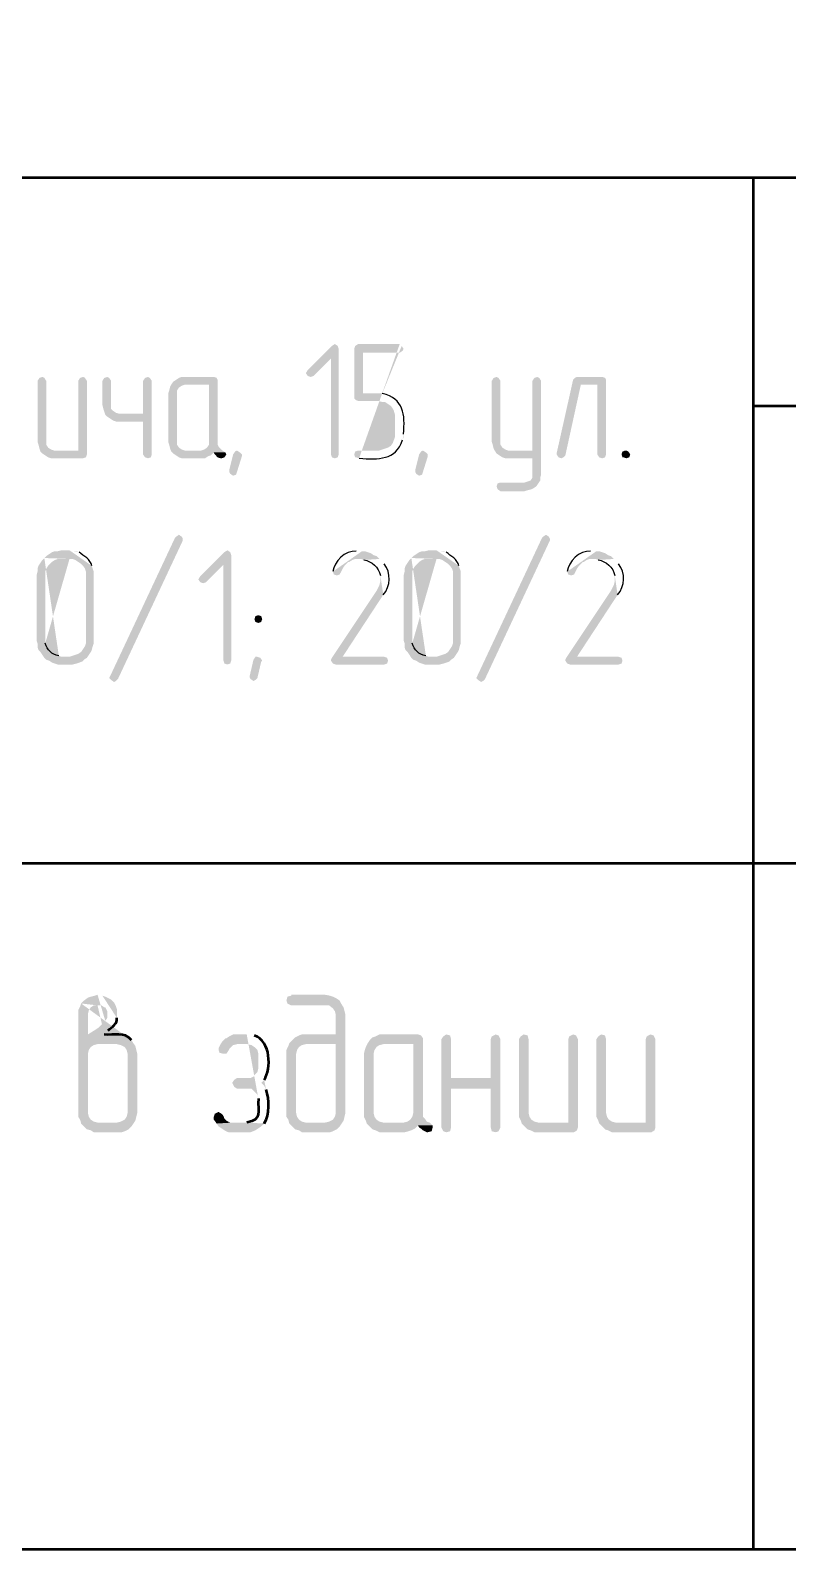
# Model space of a CAD drawing. Header units: millimetres. Extents: x -211 to 10565, y -2293 to 2244.
# Drawn here: x 5082.78 to 5099.33, y -767.14 to -733.94 of the extents above; entities that cross this region are included whole.
import ezdxf

# ---------------------------------------------------------------- set-up
doc = ezdxf.new("R2010")
doc.units = ezdxf.units.MM
doc.layers.add('PDF _Геометрия', color=7, linetype='Continuous')
doc.layers.add('PDF _Сплошная заливка', color=7, linetype='Continuous')

msp = doc.modelspace()

# ---------------------------------------------------------------- hatches: boundary and pattern name
at = {"layer": 'PDF _Сплошная заливка', "transparency": 33554559}
for points in [[(5089.436, -740.795), (5089.372, -740.837), (5088.843, -741.366), (5088.801, -741.43), (5088.843, -741.493), (5088.907, -741.514), (5088.97, -741.493), (5089.351, -741.112), (5089.52, -740.901), (5089.499, -740.837)], [(5089.52, -740.901), (5089.351, -741.112), (5089.351, -743.207), (5089.372, -743.271), (5089.436, -743.292), (5089.499, -743.271), (5089.52, -743.207)], [(5083.045, -741.514), (5082.982, -741.535), (5082.939, -741.599), (5082.939, -742.932), (5082.961, -742.996), (5082.982, -743.08), (5083.003, -743.144), (5083.299, -743.122), (5083.236, -743.101), (5083.172, -743.059), (5083.13, -742.996), (5083.13, -741.599), (5083.088, -741.535)], [(5083.934, -741.514), (5083.87, -741.535), (5083.828, -741.599), (5083.828, -743.122), (5083.299, -743.122), (5083.003, -743.144), (5083.045, -743.186), (5083.172, -743.271), (5083.236, -743.292), (5083.934, -743.292), (5083.997, -743.271), (5084.019, -743.207), (5084.019, -741.599), (5083.976, -741.535)], [(5084.463, -741.514), (5084.399, -741.535), (5084.357, -741.599), (5084.357, -742.128), (5084.378, -742.213), (5084.421, -742.34), (5084.717, -742.318), (5084.653, -742.297), (5084.59, -742.255), (5084.548, -742.213), (5084.548, -741.599), (5084.505, -741.535)], [(5085.352, -741.514), (5085.288, -741.535), (5085.246, -741.599), (5085.246, -742.318), (5084.717, -742.318), (5084.421, -742.34), (5084.463, -742.382), (5084.59, -742.467), (5084.653, -742.488), (5085.246, -742.488), (5085.246, -743.207), (5085.288, -743.271), (5085.352, -743.292), (5085.415, -743.271), (5085.436, -743.207), (5085.436, -741.599), (5085.394, -741.535)], [(5086.791, -741.514), (5086.092, -741.514), (5086.029, -741.535), (5085.902, -741.62), (5085.86, -741.684), (5086.685, -741.684), (5086.685, -742.996), (5086.642, -743.059), (5086.579, -743.101), (5086.516, -743.122), (5086.156, -743.122), (5086.981, -743.122), (5086.896, -743.038), (5086.875, -742.996), (5086.875, -741.578), (5086.854, -741.535)], [(5092.969, -741.514), (5092.906, -741.535), (5092.864, -741.599), (5092.864, -742.932), (5092.885, -742.996), (5092.906, -743.08), (5092.927, -743.122), (5093.223, -743.122), (5093.16, -743.101), (5093.096, -743.059), (5093.054, -742.996), (5093.054, -741.599), (5093.012, -741.535)], [(5093.858, -741.514), (5093.795, -741.535), (5093.752, -741.599), (5093.752, -743.122), (5092.927, -743.122), (5092.969, -743.186), (5093.096, -743.271), (5093.16, -743.292), (5093.752, -743.292), (5093.752, -743.715), (5093.71, -743.778), (5093.647, -743.8), (5093.583, -743.821), (5093.054, -743.821), (5092.991, -743.842), (5092.969, -743.905), (5092.991, -743.969), (5093.054, -744.011), (5093.583, -744.011), (5093.647, -743.99), (5093.731, -743.969), (5093.774, -743.948), (5093.837, -743.905), (5093.922, -743.778), (5093.922, -743.715), (5093.943, -743.651), (5093.943, -741.599), (5093.901, -741.535)], [(5095.276, -741.514), (5094.726, -741.514), (5094.683, -741.535), (5094.641, -741.578), (5094.281, -743.186), (5094.281, -743.207), (5094.324, -743.271), (5094.387, -743.292), (5094.43, -743.271), (5094.472, -743.228), (5094.81, -741.684), (5095.17, -741.684), (5095.361, -741.599), (5095.361, -741.578), (5095.339, -741.535)], [(5095.361, -741.599), (5095.17, -741.684), (5095.17, -743.207), (5095.212, -743.271), (5095.276, -743.292), (5095.339, -743.271), (5095.361, -743.207)], [(5085.86, -741.684), (5085.838, -741.726), (5085.817, -741.811), (5085.796, -741.874), (5085.796, -742.932), (5085.817, -742.996), (5085.838, -743.08), (5085.86, -743.144), (5085.902, -743.186), (5086.029, -743.271), (5086.092, -743.292), (5086.6, -743.292), (5086.664, -743.249), (5086.727, -743.228), (5086.791, -743.165), (5087.045, -743.165), (5086.981, -743.122), (5086.156, -743.122), (5086.092, -743.101), (5086.029, -743.059), (5085.987, -742.996), (5085.987, -741.811), (5086.029, -741.747), (5086.092, -741.705), (5086.156, -741.684), (5086.685, -741.684)], [(5087.045, -743.165), (5086.791, -743.165), (5086.812, -743.207), (5086.875, -743.271), (5086.939, -743.292), (5086.96, -743.292), (5087.023, -743.271), (5087.066, -743.207)], [(5087.404, -743.249), (5087.404, -743.207), (5087.362, -743.165), (5087.298, -743.122), (5087.256, -743.144), (5087.214, -743.207), (5087.129, -743.546), (5087.129, -743.588), (5087.15, -743.63), (5087.214, -743.673), (5087.277, -743.651), (5087.298, -743.588)], [(5091.467, -743.249), (5091.467, -743.207), (5091.425, -743.165), (5091.361, -743.122), (5091.319, -743.144), (5091.277, -743.207), (5091.192, -743.546), (5091.192, -743.588), (5091.213, -743.63), (5091.277, -743.673), (5091.34, -743.651), (5091.361, -743.588)], [(5095.805, -743.122), (5095.847, -743.144), (5095.89, -743.207), (5095.868, -743.271), (5095.805, -743.292), (5095.741, -743.271), (5095.72, -743.271), (5095.699, -743.207), (5095.72, -743.144), (5095.784, -743.122)], [(5086.113, -745.09), (5084.696, -748.116), (5084.653, -748.159), (5084.611, -748.18), (5084.548, -748.137), (5084.505, -748.095), (5084.526, -748.053), (5085.944, -745.027), (5085.965, -745.006), (5086.029, -744.963), (5086.092, -745.006), (5086.113, -745.048)], [(5094.133, -745.09), (5092.716, -748.116), (5092.673, -748.159), (5092.631, -748.18), (5092.567, -748.137), (5092.525, -748.095), (5092.546, -748.053), (5093.964, -745.027), (5093.985, -745.006), (5094.049, -744.963), (5094.112, -745.006), (5094.133, -745.048)], [(5087.087, -745.302), (5087.023, -745.344), (5086.494, -745.873), (5086.452, -745.937), (5086.494, -746), (5086.558, -746.021), (5086.621, -746), (5087.002, -745.619), (5087.171, -745.408), (5087.15, -745.344)], [(5087.171, -745.408), (5087.002, -745.619), (5087.002, -747.714), (5087.023, -747.778), (5087.087, -747.799), (5087.15, -747.778), (5087.171, -747.714)], [(5087.764, -746.72), (5087.7, -746.741), (5087.679, -746.804), (5087.7, -746.868), (5087.764, -746.889), (5087.827, -746.868), (5087.849, -746.804), (5087.827, -746.741)], [(5087.743, -747.63), (5087.7, -747.63), (5087.658, -747.693), (5087.574, -748.053), (5087.574, -748.074), (5087.595, -748.116), (5087.658, -748.159), (5087.7, -748.137), (5087.743, -748.095), (5087.827, -747.735), (5087.849, -747.714), (5087.806, -747.651)], [(5089.224, -755.015), (5088.483, -755.015), (5088.483, -755.036), (5088.399, -755.057), (5088.378, -755.142), (5088.399, -755.205), (5088.483, -755.247), (5089.309, -755.247), (5089.393, -755.311), (5089.436, -755.374), (5089.457, -755.459), (5089.457, -755.882), (5088.716, -755.882), (5088.653, -755.903), (5088.568, -755.946), (5088.441, -756.073), (5089.457, -756.094), (5089.457, -757.596), (5089.436, -757.681), (5089.393, -757.744), (5089.309, -757.787), (5089.224, -757.808), (5088.801, -757.808), (5088.441, -757.829), (5088.568, -757.956), (5088.653, -757.977), (5088.716, -758.019), (5089.33, -758.019), (5089.393, -757.998), (5089.478, -757.956), (5089.541, -757.892), (5089.626, -757.765), (5089.668, -757.596), (5089.668, -755.459), (5089.626, -755.29), (5089.584, -755.226), (5089.541, -755.142), (5089.478, -755.099), (5089.393, -755.057), (5089.33, -755.036)], [(5091.255, -755.882), (5090.409, -755.882), (5090.324, -755.925), (5090.261, -755.946), (5090.197, -756.009), (5090.155, -756.073), (5091.15, -756.094), (5091.15, -757.596), (5091.128, -757.681), (5091.086, -757.744), (5091.023, -757.787), (5090.938, -757.808), (5090.494, -757.808), (5091.509, -757.808), (5091.446, -757.787), (5091.404, -757.723), (5091.361, -757.681), (5091.361, -755.967), (5091.319, -755.903)], [(5091.869, -755.882), (5091.806, -755.925), (5091.763, -755.988), (5091.763, -757.914), (5091.806, -757.998), (5091.869, -758.019), (5091.954, -757.998), (5091.975, -757.914), (5091.975, -757.067), (5092.842, -757.067), (5091.975, -756.834), (5091.975, -755.988), (5091.954, -755.903)], [(5092.948, -755.882), (5092.864, -755.925), (5092.842, -755.988), (5092.842, -756.834), (5091.975, -756.834), (5092.842, -757.067), (5092.842, -757.914), (5092.864, -757.998), (5092.948, -758.019), (5093.012, -757.998), (5093.054, -757.914), (5093.054, -755.988), (5093.012, -755.903)], [(5093.562, -755.882), (5093.498, -755.925), (5093.456, -755.988), (5093.456, -757.681), (5093.498, -757.765), (5093.52, -757.829), (5093.879, -757.808), (5093.795, -757.787), (5093.731, -757.744), (5093.689, -757.681), (5093.668, -757.596), (5093.668, -755.988), (5093.647, -755.903)], [(5094.641, -755.882), (5094.556, -755.925), (5094.535, -755.988), (5094.535, -757.808), (5093.879, -757.808), (5093.52, -757.829), (5093.647, -757.956), (5093.71, -757.977), (5093.795, -758.019), (5094.662, -758.019), (5094.726, -757.977), (5094.747, -757.914), (5094.747, -755.988), (5094.705, -755.903)], [(5095.255, -755.882), (5095.191, -755.925), (5095.149, -755.988), (5095.149, -757.681), (5095.191, -757.765), (5095.212, -757.829), (5095.572, -757.808), (5095.488, -757.787), (5095.424, -757.744), (5095.382, -757.681), (5095.361, -757.596), (5095.361, -755.988), (5095.339, -755.903)], [(5096.334, -755.882), (5096.249, -755.925), (5096.228, -755.988), (5096.228, -757.808), (5095.572, -757.808), (5095.212, -757.829), (5095.339, -757.956), (5095.403, -757.977), (5095.488, -758.019), (5096.355, -758.019), (5096.419, -757.977), (5096.44, -757.914), (5096.44, -755.988), (5096.397, -755.903)], [(5085.034, -756.073), (5084.675, -756.094), (5084.759, -756.115), (5084.844, -756.157), (5084.886, -756.221), (5084.907, -756.305), (5084.907, -757.596), (5084.886, -757.681), (5084.844, -757.744), (5084.759, -757.787), (5084.675, -757.808), (5084.251, -757.808), (5083.892, -757.829), (5084.019, -757.956), (5084.103, -757.977), (5084.167, -758.019), (5084.78, -758.019), (5084.844, -757.998), (5084.928, -757.956), (5084.992, -757.892), (5085.077, -757.765), (5085.119, -757.596), (5085.119, -756.305), (5085.077, -756.136)], [(5086.939, -756.094), (5086.896, -756.178), (5086.896, -756.221), (5086.918, -756.284), (5087.002, -756.305), (5087.066, -756.305), (5087.108, -756.242), (5087.129, -756.2), (5087.214, -756.115), (5087.298, -756.094), (5087.51, -756.094)], [(5088.441, -756.073), (5088.42, -756.136), (5088.378, -756.221), (5088.378, -757.681), (5088.42, -757.744), (5088.441, -757.829), (5088.801, -757.808), (5088.716, -757.787), (5088.653, -757.744), (5088.61, -757.681), (5088.589, -757.596), (5088.589, -756.305), (5088.61, -756.221), (5088.653, -756.157), (5088.716, -756.115), (5088.801, -756.094), (5089.457, -756.094)], [(5090.155, -756.073), (5090.113, -756.157), (5090.092, -756.221), (5090.07, -756.305), (5090.07, -757.681), (5090.113, -757.765), (5090.134, -757.829), (5090.261, -757.956), (5090.324, -757.977), (5090.409, -758.019), (5090.959, -758.019), (5091.044, -757.998), (5091.107, -757.977), (5091.192, -757.935), (5091.255, -757.871), (5091.573, -757.871), (5091.509, -757.808), (5090.494, -757.808), (5090.409, -757.787), (5090.346, -757.744), (5090.303, -757.681), (5090.282, -757.596), (5090.282, -756.305), (5090.303, -756.221), (5090.346, -756.157), (5090.409, -756.115), (5090.494, -756.094), (5091.15, -756.094)], [(5086.896, -757.575), (5086.812, -757.617), (5086.791, -757.681), (5086.791, -757.744), (5086.854, -757.829), (5087.193, -757.808), (5087.15, -757.808), (5087.066, -757.765), (5087.023, -757.723), (5087.002, -757.66), (5086.96, -757.617)], [(5091.573, -757.871), (5091.255, -757.871), (5091.277, -757.914), (5091.34, -757.956), (5091.361, -757.977), (5091.446, -758.019), (5091.467, -758.019), (5091.552, -757.998), (5091.573, -757.914)]]:
    msp.add_hatch(color=256, dxfattribs=at).paths.add_polyline_path(points)
h = msp.add_hatch(color=256, dxfattribs=at)
h.paths.add_polyline_path([(5090.853, -740.795), (5089.944, -740.795), (5089.88, -740.837), (5089.859, -740.901), (5089.859, -741.98), (5089.901, -742.022), (5089.965, -742.043), (5090.409, -742.043), (5090.473, -742.064), (5090.536, -742.064), (5090.663, -742.149), (5090.705, -742.213), (5090.726, -742.255), (5090.748, -742.34), (5090.748, -742.826), (5090.705, -742.953), (5090.663, -743.017), (5090.599, -743.059), (5090.473, -743.101), (5090.409, -743.122), (5089.944, -743.122), (5089.88, -743.144), (5089.859, -743.207), (5089.88, -743.271), (5089.901, -743.271), (5089.965, -743.292)], flags=0)
h.paths.add_polyline_path([(5090.917, -742.89), (5090.938, -742.826), (5090.938, -742.763)], flags=0)
h.paths.add_polyline_path([(5090.473, -741.874), (5090.049, -741.874), (5090.049, -740.985), (5090.853, -740.985), (5090.917, -740.943), (5090.938, -740.901), (5090.896, -740.837)], flags=0)
h = msp.add_hatch(color=256, dxfattribs=at)
h.paths.add_polyline_path([(5083.638, -745.302), (5083.468, -745.302), (5083.384, -745.323), (5083.32, -745.323), (5083.257, -745.344), (5083.13, -745.429), (5083.088, -745.471), (5083.638, -745.492), (5083.701, -745.492), (5083.765, -745.514), (5083.892, -745.598), (5083.934, -745.641), (5083.976, -745.704), (5083.997, -745.768), (5083.997, -747.333), (5083.976, -747.397), (5083.892, -747.524), (5083.828, -747.566), (5083.701, -747.608), (5083.638, -747.63), (5083.468, -747.63), (5084.019, -747.651), (5084.103, -747.524), (5084.124, -747.482), (5084.146, -747.397), (5084.167, -747.333), (5084.167, -745.768), (5084.124, -745.641)], flags=0)
h.paths.add_polyline_path([(5083.849, -745.344), (5083.786, -745.323), (5083.701, -745.323)], flags=0)
h = msp.add_hatch(color=256, dxfattribs=at)
h.paths.add_polyline_path([(5089.944, -745.302), (5089.901, -745.323)], flags=0)
h.paths.add_polyline_path([(5089.393, -745.768), (5089.414, -745.831), (5089.478, -745.852), (5089.541, -745.831), (5089.605, -745.704), (5089.647, -745.641), (5089.732, -745.556), (5089.753, -745.556), (5089.817, -745.514), (5089.88, -745.492), (5090.409, -745.492), (5090.346, -745.429), (5090.282, -745.408), (5090.219, -745.365), (5090.155, -745.344), (5090.092, -745.323), (5090.028, -745.323)], flags=0)
h = msp.add_hatch(color=256, dxfattribs=at)
h.paths.add_polyline_path([(5091.657, -745.302), (5091.488, -745.302), (5091.404, -745.323), (5091.34, -745.323), (5091.277, -745.344), (5091.15, -745.429), (5091.107, -745.471), (5091.657, -745.492), (5091.721, -745.492), (5091.784, -745.514), (5091.911, -745.598), (5091.954, -745.641), (5091.996, -745.704), (5092.017, -745.768), (5092.017, -747.333), (5091.996, -747.397), (5091.911, -747.524), (5091.848, -747.566), (5091.784, -747.587), (5091.721, -747.608), (5091.657, -747.63), (5091.488, -747.63), (5092.038, -747.651), (5092.123, -747.524), (5092.144, -747.482), (5092.165, -747.397), (5092.187, -747.333), (5092.187, -745.768), (5092.144, -745.641)], flags=0)
h.paths.add_polyline_path([(5091.869, -745.344), (5091.806, -745.323), (5091.721, -745.323)], flags=0)
h = msp.add_hatch(color=256, dxfattribs=at)
h.paths.add_polyline_path([(5095.064, -745.302), (5095.022, -745.323)], flags=0)
h.paths.add_polyline_path([(5094.514, -745.768), (5094.535, -745.831), (5094.599, -745.852), (5094.662, -745.831), (5094.726, -745.704), (5094.768, -745.641), (5094.853, -745.556), (5094.874, -745.556), (5094.937, -745.514), (5095.001, -745.492), (5095.53, -745.492), (5095.466, -745.429), (5095.403, -745.408), (5095.339, -745.365), (5095.276, -745.344), (5095.212, -745.323), (5095.149, -745.323)], flags=0)
h = msp.add_hatch(color=256, dxfattribs=at)
h.paths.add_polyline_path([(5083.088, -745.471), (5083.045, -745.514), (5082.961, -745.641), (5082.939, -745.704), (5082.939, -745.768), (5082.918, -745.852), (5082.918, -747.27), (5082.939, -747.333), (5082.939, -747.418), (5082.961, -747.482), (5083.003, -747.524), (5083.088, -747.651), (5083.13, -747.693), (5083.193, -747.714), (5083.257, -747.757), (5083.32, -747.778), (5083.384, -747.799), (5083.701, -747.799), (5083.786, -747.778), (5083.849, -747.757), (5083.913, -747.735), (5083.955, -747.693), (5084.019, -747.651), (5083.468, -747.63), (5083.405, -747.608)], flags=0)
h.paths.add_polyline_path([(5083.109, -747.333), (5083.109, -745.768), (5083.13, -745.704), (5083.172, -745.641), (5083.257, -745.556), (5083.32, -745.514), (5083.384, -745.492), (5083.638, -745.492)], flags=0)
h = msp.add_hatch(color=256, dxfattribs=at)
h.paths.add_polyline_path([(5090.409, -745.492), (5089.965, -745.492), (5090.007, -745.492), (5090.07, -745.514)], flags=0)
h.paths.add_polyline_path([(5090.43, -745.852), (5090.43, -745.979), (5090.409, -746.064), (5090.346, -746.191), (5089.372, -747.651), (5089.351, -747.693), (5089.351, -747.714), (5089.393, -747.778), (5089.457, -747.799), (5090.515, -747.799), (5090.578, -747.778), (5090.599, -747.714), (5090.578, -747.651), (5090.515, -747.63), (5089.605, -747.63), (5090.494, -746.275)], flags=0)
h.paths.add_polyline_path([(5090.515, -745.598), (5090.473, -745.535)], flags=0)
h = msp.add_hatch(color=256, dxfattribs=at)
h.paths.add_polyline_path([(5091.107, -745.471), (5091.065, -745.514), (5090.98, -745.641), (5090.959, -745.704), (5090.959, -745.768), (5090.938, -745.852), (5090.938, -747.27), (5090.959, -747.333), (5090.959, -747.418), (5090.98, -747.482), (5091.023, -747.524), (5091.107, -747.651), (5091.15, -747.693), (5091.213, -747.714), (5091.277, -747.757), (5091.404, -747.799), (5091.721, -747.799), (5091.806, -747.778), (5091.933, -747.735), (5091.975, -747.693), (5092.038, -747.651), (5091.488, -747.63), (5091.425, -747.608)], flags=0)
h.paths.add_polyline_path([(5091.128, -747.333), (5091.128, -745.768), (5091.15, -745.704), (5091.192, -745.641), (5091.277, -745.556), (5091.34, -745.514), (5091.404, -745.492), (5091.657, -745.492)], flags=0)
h = msp.add_hatch(color=256, dxfattribs=at)
h.paths.add_polyline_path([(5095.53, -745.492), (5095.085, -745.492), (5095.128, -745.492), (5095.191, -745.514)], flags=0)
h.paths.add_polyline_path([(5095.551, -745.852), (5095.551, -745.979), (5095.53, -746.064), (5095.466, -746.191), (5094.493, -747.651), (5094.472, -747.693), (5094.472, -747.714), (5094.514, -747.778), (5094.578, -747.799), (5095.636, -747.799), (5095.699, -747.778), (5095.72, -747.714), (5095.699, -747.651), (5095.636, -747.63), (5094.726, -747.63), (5095.614, -746.275)], flags=0)
h.paths.add_polyline_path([(5095.636, -745.598), (5095.593, -745.535)], flags=0)
h = msp.add_hatch(color=256, dxfattribs=at)
h.paths.add_polyline_path([(5083.892, -755.205), (5083.87, -755.269), (5083.828, -755.353), (5083.828, -757.681), (5083.87, -757.744), (5083.892, -757.829), (5084.251, -757.808), (5084.167, -757.787), (5084.103, -757.744), (5084.061, -757.681), (5084.04, -757.596), (5084.04, -756.305), (5084.061, -756.221), (5084.103, -756.157), (5084.167, -756.115), (5084.251, -756.094), (5084.675, -756.094), (5085.034, -756.073), (5084.992, -756.009)], flags=0)
h.paths.add_polyline_path([(5084.399, -755.882), (5084.04, -755.882), (5084.04, -755.438), (5084.061, -755.353), (5084.103, -755.29), (5084.167, -755.247), (5084.251, -755.247)], flags=0)
h = msp.add_hatch(color=256, dxfattribs=at)
h.paths.add_polyline_path([(5084.251, -755.015), (5084.188, -755.036), (5084.103, -755.057), (5084.04, -755.078), (5083.955, -755.142), (5083.892, -755.205), (5084.251, -755.247), (5084.336, -755.247), (5084.399, -755.29), (5084.421, -755.29), (5084.463, -755.374), (5084.463, -755.522), (5084.421, -755.586), (5084.273, -755.734), (5084.209, -755.776), (5084.04, -755.882), (5084.399, -755.882), (5084.484, -755.798)], flags=0)
h.paths.add_polyline_path([(5084.675, -755.522), (5084.675, -755.332), (5084.653, -755.269), (5084.611, -755.184), (5084.548, -755.12), (5084.421, -755.057), (5084.357, -755.036)], flags=0)
h = msp.add_hatch(color=256, dxfattribs=at)
h.paths.add_polyline_path([(5087.51, -755.882), (5087.214, -755.882), (5087.129, -755.925), (5087.066, -755.967), (5087.045, -755.967), (5086.981, -756.03), (5086.939, -756.094), (5087.531, -756.094), (5087.616, -756.115), (5087.679, -756.157), (5087.743, -756.221), (5087.764, -756.305), (5087.764, -756.623), (5087.743, -756.707), (5087.679, -756.771), (5087.679, -756.792), (5087.595, -756.834), (5087.298, -756.834), (5087.235, -756.877), (5087.193, -756.94), (5087.235, -757.025), (5087.298, -757.067), (5087.616, -757.067), (5087.743, -757.194), (5087.764, -757.279)], flags=0)
h.paths.add_polyline_path([(5087.51, -757.808), (5087.193, -757.808), (5086.854, -757.829), (5086.896, -757.892), (5087.023, -757.977), (5087.108, -758.019), (5087.595, -758.019), (5087.7, -757.977), (5087.827, -757.892), (5087.891, -757.829)], flags=0)
h.paths.add_polyline_path([(5087.933, -757.088), (5087.891, -757.004), (5087.827, -756.94), (5087.891, -756.877)], flags=0)
h.paths.add_polyline_path([(5087.679, -755.903), (5087.595, -755.882)], flags=0)

# ---------------------------------------------------------------- linework, layer by layer
at = {"layer": 'PDF _Геометрия', "lineweight": 50}
for points in [[(4753.493, -767.14), (4753.493, -480.225), (5148.558, -480.225), (5148.558, -767.14)], [(4963.616, -767.14), (4963.616, -712.165), (5148.558, -712.165), (5148.558, -767.14)]]:
    msp.add_lwpolyline(points, close=True, dxfattribs=at)
for points in [[(4963.616, -737.155), (5028.599, -737.155), (5148.558, -737.155)], [(5098.577, -737.155), (5098.577, -767.14)], [(5098.577, -742.149), (5148.558, -742.149)], [(5028.599, -752.137), (5148.558, -752.137)]]:
    msp.add_lwpolyline(points, dxfattribs=at)
at = {"layer": 'PDF _Геометрия', "lineweight": 25}
for points in [[(5090.938, -742.763), (5090.97, -742.335), (5090.945, -741.985), (5090.473, -741.874)], [(5089.965, -743.292), (5090.395, -743.316), (5090.761, -743.345), (5090.917, -742.89)], [(5089.901, -745.323), (5089.666, -745.295), (5089.413, -745.549), (5089.393, -745.768)], [(5095.022, -745.323), (5094.786, -745.295), (5094.534, -745.549), (5094.514, -745.768)], [(5084.124, -745.641), (5084.098, -745.496), (5083.952, -745.429), (5083.849, -745.344)], [(5090.07, -745.514), (5090.237, -745.538), (5090.402, -745.673), (5090.43, -745.852)], [(5090.494, -746.275), (5090.655, -746.089), (5090.669, -745.795), (5090.515, -745.598)], [(5092.144, -745.641), (5092.117, -745.496), (5091.972, -745.429), (5091.869, -745.344)], [(5095.191, -745.514), (5095.357, -745.538), (5095.523, -745.673), (5095.551, -745.852)], [(5095.614, -746.275), (5095.776, -746.089), (5095.789, -745.795), (5095.636, -745.598)], [(5083.405, -747.608), (5083.245, -747.579), (5083.155, -747.487), (5083.109, -747.333)], [(5091.425, -747.608), (5091.265, -747.579), (5091.175, -747.487), (5091.128, -747.333)]]:
    msp.add_open_spline(points, degree=3, dxfattribs=at)
at = {"layer": 'PDF _Геометрия', "lineweight": 50}
for points in [[(5084.484, -755.798), (5084.561, -755.723), (5084.693, -755.648), (5084.675, -755.522)], [(5084.992, -756.009), (5084.84, -755.809), (5084.611, -755.909), (5084.399, -755.882)], [(5087.891, -756.877), (5088.052, -756.619), (5088.044, -756.04), (5087.679, -755.903)], [(5087.891, -757.829), (5088.015, -757.63), (5088.012, -757.301), (5087.933, -757.088)], [(5087.764, -757.279), (5087.746, -757.594), (5087.852, -757.732), (5087.51, -757.808)]]:
    msp.add_open_spline(points, degree=3, dxfattribs=at)

doc.saveas('drawing.dxf')
